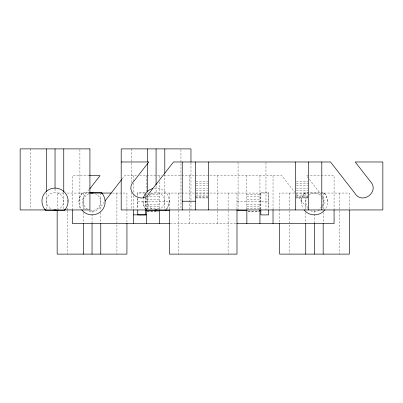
<?xml version="1.0" encoding="UTF-8"?>
<svg xmlns="http://www.w3.org/2000/svg" width="403" height="403" viewBox="0 0 403 403"><rect width="100%" height="100%" fill="white"/><g stroke="black" fill="none" stroke-linecap="round" stroke-linejoin="round"><path stroke-width="0.3" stroke-dasharray="2.02 1.51" d="M78.928 201.777L79.371 198.382L80.686 195.218L82.343 193.057M169.2 201.223L168.756 204.618L167.441 207.782L165.784 209.943M301.333 201.777L301.782 198.382L303.091 195.218L304.749 193.057M322.335 207.505C325.115 203.978 324.773 198.493 321.71 195.238M89.32 189.41C84.333 194.165 78.887 202.638 85.104 208.724M104.392 201.757C101.098 207.404 94.781 214.421 87.607 210.482M122.064 179.063L124.754 175.612L137.211 175.612M319.367 210.285C316.506 211.837 312.919 212.028 310.018 210.482M89.385 175.612L72.424 175.612L72.424 209.253M139.705 175.612L161.522 175.612M164.031 175.612L281.747 175.612L294.81 192.382M195.954 181.194L207.787 181.194M296.255 181.194L308.088 181.194M195.954 183.229L207.787 183.229M296.255 183.229L308.088 183.229M195.954 185.597L207.787 185.597M296.255 185.597L308.088 185.597M195.954 188.141L207.787 188.141M296.255 188.141L308.088 188.141M195.954 190.679L207.787 190.679M296.255 190.679L308.088 190.679M88.952 192.498L82.766 192.498A13.123 13.123 0 0 0 80.686 208.336M145.004 192.498L137.761 192.498L137.761 196.271M195.954 193.052L207.787 193.052M296.255 193.052L308.088 193.052M63.679 193.057L57.161 193.057L57.161 208.789M67.18 193.057L89.118 193.057M112.452 193.057L126.935 193.057L126.935 208.789M144.481 193.057L137.836 193.057L137.836 196.271M146.868 193.057L149.448 193.057M150.012 193.057L268.665 193.057L268.665 208.336M149.05 194.835L159.638 194.835M246.858 194.835L259.945 194.835M195.954 195.082L207.787 195.082M296.255 195.082L308.088 195.082M195.329 196.644L208.411 196.644M295.631 196.644L308.713 196.644M146.556 196.866L159.638 196.866M246.858 196.866L259.945 196.866M195.329 197.626L208.411 197.626M295.631 197.626L308.088 197.626M195.954 197.959L207.787 197.959M296.255 197.959L308.088 197.959M146.556 199.238L159.638 199.238M246.858 199.238L259.945 199.238M137.761 201.777L169.512 201.777M236.989 201.777L268.741 201.777M146.556 204.321L159.638 204.321M246.858 204.321L259.945 204.321M146.556 206.689L159.638 206.689M246.858 206.689L259.945 206.689M146.556 208.724L159.638 208.724M246.858 208.724L259.945 208.724M147.181 211.263L158.394 211.263M248.107 211.263L259.32 211.263M147.181 211.6L158.394 211.6M248.107 211.6L259.945 211.6M170.308 223.584L236.193 223.584M321.398 194.835L306.431 175.612L334.077 175.612L334.077 209.253M296.346 194.357L307.509 208.724M324.158 193.057L325.815 195.218L327.13 198.382L327.574 201.777M146.375 209.943L144.717 207.782L143.408 204.618L142.959 201.223M349.341 208.789L349.341 193.057L279.566 193.057L279.566 208.789M339.321 193.057L339.321 210.049M339.321 210.678L339.321 254.112M323.176 193.057L323.176 209.253M323.176 212.371L323.176 222.96M314.456 210.502L314.456 222.96M305.731 193.057L305.731 209.253M305.731 212.371L305.731 222.96M289.591 193.057L289.591 210.049M289.591 210.678L289.591 253.482M279.566 209.419L279.566 222.637M273.027 175.612L273.027 209.253M268.741 208.336L268.741 192.498L260.892 192.498L260.892 209.333M265.975 162.595L265.975 209.943M260.817 193.057L260.817 208.87M259.945 175.612L259.945 210.285M246.858 175.612L246.858 210.285M238.067 162.595L238.067 209.943M236.989 193.057L236.989 209.253M228.113 193.057L228.113 210.049M228.113 210.678L228.113 254.112M217.207 175.612L217.207 223.584M190.967 162.736L190.967 209.943M189.294 175.612L189.294 223.584M180.947 149.518L180.947 209.313M178.383 193.057L178.383 210.049M178.383 210.678L178.383 254.112M169.512 193.057L169.512 209.253M164.802 174.434L164.802 209.943M159.638 175.612L159.638 178.725M159.638 181.813L159.638 210.285M156.082 186.272L156.082 192.498M147.357 196.236L147.357 209.943M146.556 175.612L146.556 191.188M146.556 193.636L146.556 194.926M146.556 197.364L146.556 210.285M145.685 193.596L145.685 195.611M145.685 197.329L145.685 209.333M145.609 194.226L145.609 195.611M145.609 197.329L145.609 209.333M137.836 198.382L137.836 208.336M137.761 198.382L137.761 208.336M133.474 175.612L133.474 180.594M133.474 183.088L133.474 193.057M133.474 195.546L133.474 209.253M131.217 148.888L131.217 184.136M131.217 192.322L131.217 209.313M126.935 209.419L126.935 222.637M116.91 193.057L116.91 254.112M100.77 193.057L100.77 209.877M100.77 212.371L100.77 222.96M92.045 210.502L92.045 222.96M83.325 193.057L83.325 209.253M83.325 212.371L83.325 222.96M79.905 149.518L79.905 209.313M67.18 199.979L67.18 201.868M67.18 208.16L67.18 210.049M67.18 210.678L67.18 254.112M63.76 192.498L63.76 209.943M55.04 188.76L55.04 192.498M46.315 193.123L46.315 209.943M30.175 148.888L30.175 209.313M151.719 208.774A8.72 8.72 0 0 1 149.78 195.188A8.72 8.72 0 0 1 163.437 196.538A8.72 8.72 0 0 1 158.883 209.484M154.369 188.216A13.123 13.123 0 0 1 166.132 209.656M145.669 209.207A13.123 13.123 0 0 1 143.408 197.828M50.677 208.774A8.72 8.72 0 0 1 48.738 195.188A8.72 8.72 0 0 1 62.394 196.538A8.72 8.72 0 0 1 57.841 209.484M322.007 197.415A8.72 8.72 0 0 1 322.007 206.14M321.71 206.623A8.72 8.72 0 0 1 318.813 209.333M308.285 207.943A8.72 8.72 0 0 1 308.925 195.037A8.72 8.72 0 0 1 321.71 196.936M325.815 208.336A13.123 13.123 0 0 0 323.73 192.498L305.177 192.498A13.123 13.123 0 0 0 303.091 208.336M94.846 193.516A8.72 8.72 0 0 1 100.392 204.311A8.72 8.72 0 0 1 89.788 210.205M87.683 209.333A8.72 8.72 0 0 1 89.244 193.516"/><path stroke-width="0.6" d="M64.742 209.943L66.399 207.782L67.709 204.618L68.157 201.223A13.123 13.123 0 0 0 55.04 188.1A13.123 13.123 0 0 0 41.917 201.223L42.365 204.618L43.675 207.782L45.332 209.943M89.708 188.921L100.065 175.612L89.385 175.612M105.163 200.77L121.681 179.557M121.192 161.976L148.838 161.976L133.872 181.194C123.696 191.511 141.992 205.55 149.322 193.052L173.527 161.976L330.52 161.976L354.721 193.052C362.05 205.55 380.346 191.511 370.171 181.194L355.204 161.976L382.85 161.976L382.85 209.943L121.192 209.943L121.192 148.888L190.967 148.888L190.967 162.107M89.572 192.498L101.324 192.498A13.123 13.123 0 0 1 102.095 193.344M89.552 193.057L111.324 193.057M182.247 201.223L195.329 201.223M145.609 210.502L169.512 210.502M236.989 210.502L247.019 210.502M259.562 210.502L260.817 210.502M133.474 214.859L146.556 214.859M169.678 223.584L72.424 223.584L72.424 209.877M236.818 223.584L334.077 223.584L334.077 209.877M101.752 193.057L103.41 195.218L104.72 198.382L105.168 201.777A13.123 13.123 0 0 1 81.638 209.767M349.341 210.049L349.341 254.112L279.566 254.112L279.566 223.267M323.176 223.584L323.176 254.112M321.796 161.976L321.796 209.943M314.456 223.584L314.456 254.112M308.713 161.976L308.713 209.943M305.731 223.584L305.731 254.112M295.631 161.976L295.631 209.943M273.027 209.877L273.027 223.584M268.665 209.968L268.665 214.9L260.817 214.9L260.817 209.968M259.945 209.877L259.945 223.584M246.858 209.877L246.858 223.584M236.989 209.877L236.989 254.112L169.512 254.112L169.512 209.877M208.411 161.976L208.411 209.943M195.329 161.976L195.329 209.943M182.247 161.976L182.247 209.943M164.802 148.888L164.802 173.189M159.638 209.877L159.638 223.584M156.082 148.888L156.082 185.022M147.357 148.888L147.357 161.976M147.357 163.22L147.357 191.878M146.556 209.877L146.556 223.584M145.609 209.968L145.609 214.9L137.761 214.9L137.761 209.968M133.474 209.877L133.474 223.584M126.935 223.267L126.935 254.112L57.161 254.112L57.161 210.049M100.77 223.584L100.77 254.112M92.045 223.584L92.045 254.112M83.325 223.584L83.325 254.112M63.76 148.888L63.76 191.878M55.04 148.888L55.04 188.141M46.315 148.888L46.315 191.878M157.22 209.867A8.72 8.72 0 0 1 154.943 209.867M166.132 209.656A13.123 13.123 0 0 1 165.356 210.502M146.803 210.502A13.123 13.123 0 0 1 146.032 209.656M143.408 197.828A13.123 13.123 0 0 1 152.687 188.549M56.178 209.867A8.72 8.72 0 0 1 53.901 209.867M65.084 209.656A13.123 13.123 0 0 1 64.314 210.502L45.761 210.502A13.123 13.123 0 0 1 44.99 209.656M324.863 209.767A13.123 13.123 0 0 1 304.043 209.767M90.907 193.133A8.72 8.72 0 0 1 93.184 193.133M89.924 148.888L20.15 148.888L20.15 209.943L89.924 209.943L89.924 148.888"/></g></svg>
